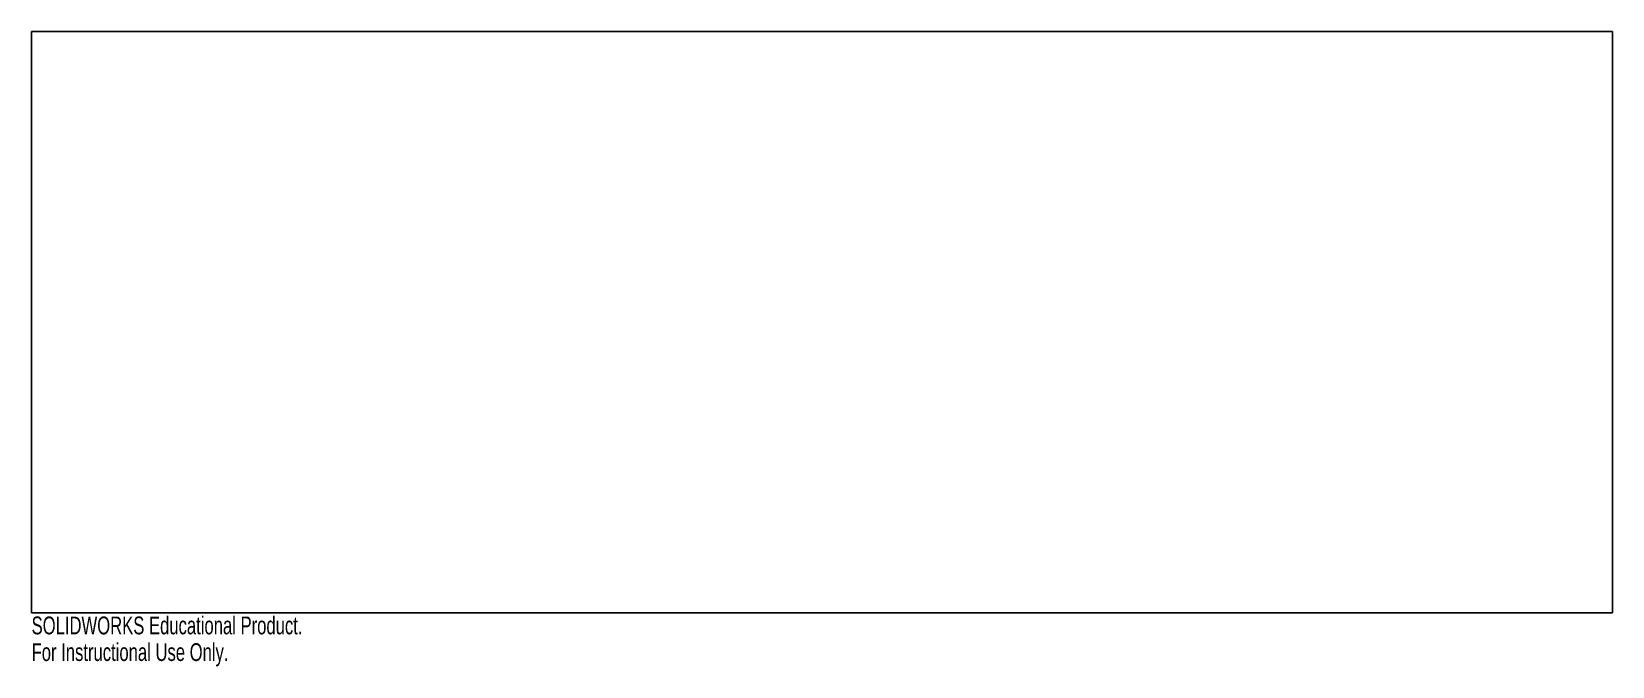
# Model space of a CAD drawing. Header units: millimetres. Extents: x -10 to 420, y -34 to 139.
import ezdxf

# ---------------------------------------------------------------- set-up
doc = ezdxf.new("R2010")
doc.units = ezdxf.units.MM
doc.styles.add('SLDTEXTSTYLE0', font='TXT', dxfattribs={"width": 0.7})

msp = doc.modelspace()

# ---------------------------------------------------------------- linework, layer by layer
at = {"color": 7, "linetype": 'Continuous', "lineweight": 25}
for p, q in [((-9.53, 139), (-9.53, -19)), ((420.48, 139), (-9.53, 139)), ((420.48, -19), (420.48, 139)), ((-9.53, -19), (420.48, -19))]:
    msp.add_line(p, q, dxfattribs=at)

# ---------------------------------------------------------------- texts
at = {"color": 7, "linetype": 'Continuous', "char_height": 4.8336, "attachment_point": 1, "style": 'SLDTEXTSTYLE0'}
for s, insert in [('SOLIDWORKS Educational Product.', (-9.53, -20.02)), ('For Instructional Use Only.', (-9.53, -27.27))]:
    msp.add_mtext(s, dxfattribs=dict(at, insert=insert))

doc.saveas('drawing.dxf')
